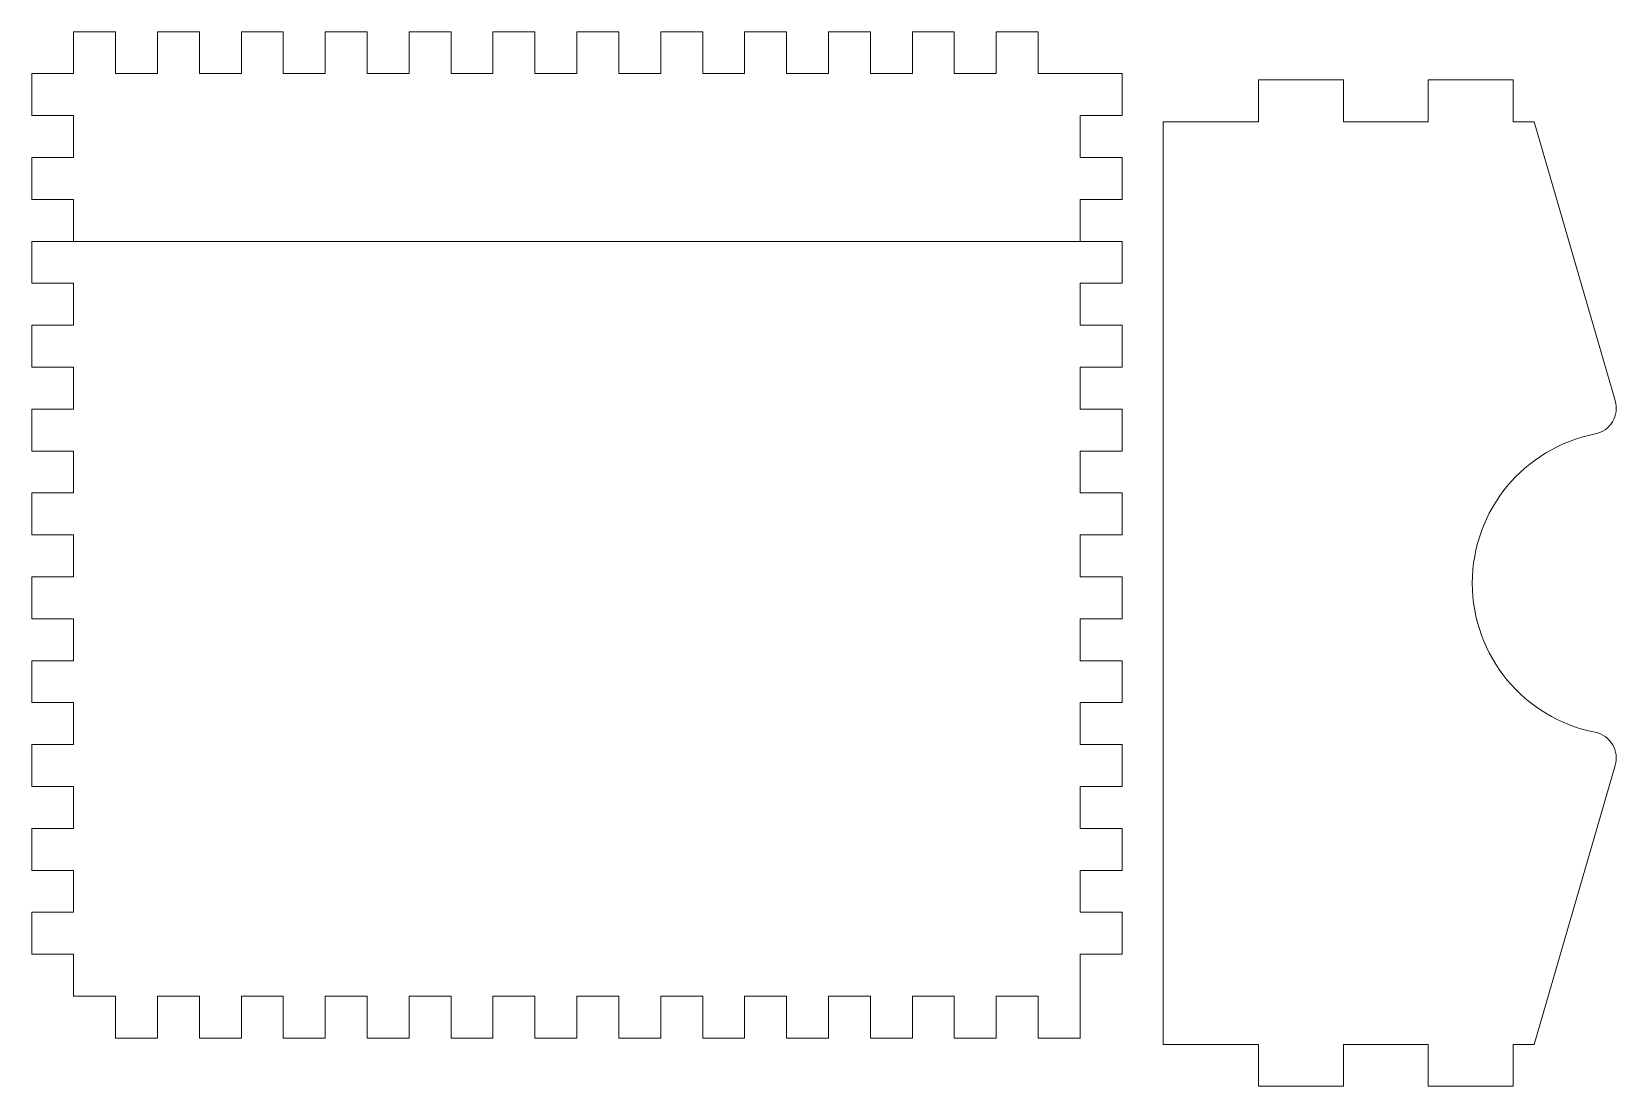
# Model space of a CAD drawing. Header units: millimetres. Extents: x -249 to 242, y -172 to 147.
# Drawn here: x 61.2 to 212.5, y 44.3 to 144.9 of the extents above; entities that cross this region are included whole.
import ezdxf

# ---------------------------------------------------------------- set-up
doc = ezdxf.new("R2010")
doc.units = ezdxf.units.MM
doc.header["$MEASUREMENT"] = 0
doc.layers.add('Layer 1', color=7, linetype='Continuous')

msp = doc.modelspace()

# ---------------------------------------------------------------- linework, layer by layer
at = {"layer": 'Layer 1', "color": 250, "lineweight": 20}
for points, knots in [([(73.248, 144.9354), (73.248, 144.9354), (77.248, 144.9354), (77.248, 144.9354), (77.248, 144.9354), (77.248, 144.9354), (77.248, 140.9354), (77.248, 140.9354), (77.248, 140.9354), (77.248, 140.9354), (81.248, 140.9354), (81.248, 140.9354), (81.248, 140.9354), (81.248, 140.9354), (81.248, 144.9354), (81.248, 144.9354), (81.248, 144.9354), (81.248, 144.9354), (85.248, 144.9354), (85.248, 144.9354), (85.248, 144.9354), (85.248, 144.9354), (85.248, 140.9354), (85.248, 140.9354), (85.248, 140.9354), (85.248, 140.9354), (89.248, 140.9354), (89.248, 140.9354), (89.248, 140.9354), (89.248, 140.9354), (89.248, 144.9354), (89.248, 144.9354), (89.248, 144.9354), (89.248, 144.9354), (93.248, 144.9354), (93.248, 144.9354), (93.248, 144.9354), (93.248, 144.9354), (93.248, 140.9354), (93.248, 140.9354), (93.248, 140.9354), (93.248, 140.9354), (97.248, 140.9354), (97.248, 140.9354), (97.248, 140.9354), (97.248, 140.9354), (97.248, 144.9354), (97.248, 144.9354), (97.248, 144.9354), (97.248, 144.9354), (101.248, 144.9354), (101.248, 144.9354), (101.248, 144.9354), (101.248, 144.9354), (101.248, 140.9354), (101.248, 140.9354), (101.248, 140.9354), (101.248, 140.9354), (105.248, 140.9354), (105.248, 140.9354), (105.248, 140.9354), (105.248, 140.9354), (105.248, 144.9354), (105.248, 144.9354), (105.248, 144.9354), (105.248, 144.9354), (109.248, 144.9354), (109.248, 144.9354), (109.248, 144.9354), (109.248, 144.9354), (109.248, 140.9354), (109.248, 140.9354), (109.248, 140.9354), (109.248, 140.9354), (113.248, 140.9354), (113.248, 140.9354), (113.248, 140.9354), (113.248, 140.9354), (113.248, 144.9354), (113.248, 144.9354), (113.248, 144.9354), (113.248, 144.9354), (117.248, 144.9354), (117.248, 144.9354), (117.248, 144.9354), (117.248, 144.9354), (117.248, 140.9354), (117.248, 140.9354), (117.248, 140.9354), (117.248, 140.9354), (121.248, 140.9354), (121.248, 140.9354), (121.248, 140.9354), (121.248, 140.9354), (121.248, 144.9354), (121.248, 144.9354), (121.248, 144.9354), (121.248, 144.9354), (125.248, 144.9354), (125.248, 144.9354), (125.248, 144.9354), (125.248, 144.9354), (125.248, 140.9354), (125.248, 140.9354), (125.248, 140.9354), (125.248, 140.9354), (129.248, 140.9354), (129.248, 140.9354), (129.248, 140.9354), (129.248, 140.9354), (129.248, 144.9354), (129.248, 144.9354), (129.248, 144.9354), (129.248, 144.9354), (133.248, 144.9354), (133.248, 144.9354), (133.248, 144.9354), (133.248, 144.9354), (133.248, 140.9354), (133.248, 140.9354), (133.248, 140.9354), (133.248, 140.9354), (137.248, 140.9354), (137.248, 140.9354), (137.248, 140.9354), (137.248, 140.9354), (137.248, 144.9354), (137.248, 144.9354), (137.248, 144.9354), (137.248, 144.9354), (141.248, 144.9354), (141.248, 144.9354), (141.248, 144.9354), (141.248, 144.9354), (141.248, 140.9354), (141.248, 140.9354), (141.248, 140.9354), (141.248, 140.9354), (145.248, 140.9354), (145.248, 140.9354), (145.248, 140.9354), (145.248, 140.9354), (145.248, 144.9354), (145.248, 144.9354), (145.248, 144.9354), (145.248, 144.9354), (149.248, 144.9354), (149.248, 144.9354), (149.248, 144.9354), (149.248, 144.9354), (149.248, 140.9354), (149.248, 140.9354), (149.248, 140.9354), (149.248, 140.9354), (153.248, 140.9354), (153.248, 140.9354), (153.248, 140.9354), (153.248, 140.9354), (153.248, 144.9354), (153.248, 144.9354), (153.248, 144.9354), (153.248, 144.9354), (157.248, 144.9354), (157.248, 144.9354), (157.248, 144.9354), (157.248, 144.9354), (157.248, 140.9354), (157.248, 140.9354), (157.248, 140.9354), (157.248, 140.9354), (161.248, 140.9354), (161.248, 140.9354), (161.248, 140.9354), (161.248, 140.9354), (165.248, 140.9354), (165.248, 140.9354), (165.248, 140.9354), (165.248, 140.9354), (165.248, 136.9354), (165.248, 136.9354), (165.248, 136.9354), (165.248, 136.9354), (161.248, 136.9354), (161.248, 136.9354), (161.248, 136.9354), (161.248, 136.9354), (161.248, 132.9354), (161.248, 132.9354), (161.248, 132.9354), (161.248, 132.9354), (165.248, 132.9354), (165.248, 132.9354), (165.248, 132.9354), (165.248, 132.9354), (165.248, 128.9354), (165.248, 128.9354), (165.248, 128.9354), (165.248, 128.9354), (161.248, 128.9354), (161.248, 128.9354), (161.248, 128.9354), (161.248, 128.9354), (161.248, 124.9354), (161.248, 124.9354), (161.248, 124.9354), (161.248, 124.9354), (165.248, 124.9354), (165.248, 124.9354), (165.248, 124.9354), (165.248, 124.9354), (165.248, 120.9354), (165.248, 120.9354), (165.248, 120.9354), (165.248, 120.9354), (161.248, 120.9354), (161.248, 120.9354), (161.248, 120.9354), (161.248, 120.9354), (161.248, 116.9354), (161.248, 116.9354), (161.248, 116.9354), (161.248, 116.9354), (165.248, 116.9354), (165.248, 116.9354), (165.248, 116.9354), (165.248, 116.9354), (165.248, 112.9354), (165.248, 112.9354), (165.248, 112.9354), (165.248, 112.9354), (161.248, 112.9354), (161.248, 112.9354), (161.248, 112.9354), (161.248, 112.9354), (161.248, 108.9354), (161.248, 108.9354), (161.248, 108.9354), (161.248, 108.9354), (165.248, 108.9354), (165.248, 108.9354), (165.248, 108.9354), (165.248, 108.9354), (165.248, 104.9354), (165.248, 104.9354), (165.248, 104.9354), (165.248, 104.9354), (161.248, 104.9354), (161.248, 104.9354), (161.248, 104.9354), (161.248, 104.9354), (161.248, 100.9354), (161.248, 100.9354), (161.248, 100.9354), (161.248, 100.9354), (165.248, 100.9354), (165.248, 100.9354), (165.248, 100.9354), (165.248, 100.9354), (165.248, 96.9354), (165.248, 96.9354), (165.248, 96.9354), (165.248, 96.9354), (161.248, 96.9354), (161.248, 96.9354), (161.248, 96.9354), (161.248, 96.9354), (161.248, 92.9354), (161.248, 92.9354), (161.248, 92.9354), (161.248, 92.9354), (165.248, 92.9354), (165.248, 92.9354), (165.248, 92.9354), (165.248, 92.9354), (165.248, 88.9354), (165.248, 88.9354), (165.248, 88.9354), (165.248, 88.9354), (161.248, 88.9354), (161.248, 88.9354), (161.248, 88.9354), (161.248, 88.9354), (161.248, 84.9354), (161.248, 84.9354), (161.248, 84.9354), (161.248, 84.9354), (165.248, 84.9354), (165.248, 84.9354), (165.248, 84.9354), (165.248, 84.9354), (165.248, 80.9354), (165.248, 80.9354), (165.248, 80.9354), (165.248, 80.9354), (161.248, 80.9354), (161.248, 80.9354), (161.248, 80.9354), (161.248, 80.9354), (161.248, 76.9354), (161.248, 76.9354), (161.248, 76.9354), (161.248, 76.9354), (165.248, 76.9354), (165.248, 76.9354), (165.248, 76.9354), (165.248, 76.9354), (165.248, 72.9354), (165.248, 72.9354), (165.248, 72.9354), (165.248, 72.9354), (161.248, 72.9354), (161.248, 72.9354), (161.248, 72.9354), (161.248, 72.9354), (161.248, 68.9354), (161.248, 68.9354), (161.248, 68.9354), (161.248, 68.9354), (165.248, 68.9354), (165.248, 68.9354), (165.248, 68.9354), (165.248, 68.9354), (165.248, 64.9354), (165.248, 64.9354), (165.248, 64.9354), (165.248, 64.9354), (161.248, 64.9354), (161.248, 64.9354), (161.248, 64.9354), (161.248, 64.9354), (161.248, 60.9354), (161.248, 60.9354), (161.248, 60.9354), (161.248, 60.9354), (165.248, 60.9354), (165.248, 60.9354), (165.248, 60.9354), (165.248, 60.9354), (165.248, 56.9354), (165.248, 56.9354), (165.248, 56.9354), (165.248, 56.9354), (161.248, 56.9354), (161.248, 56.9354), (161.248, 56.9354), (161.248, 56.9354), (161.248, 52.9354), (161.248, 52.9354), (161.248, 52.9354), (161.248, 52.9354), (161.248, 48.9354), (161.248, 48.9354), (161.248, 48.9354), (161.248, 48.9354), (157.248, 48.9354), (157.248, 48.9354), (157.248, 48.9354), (157.248, 48.9354), (157.248, 52.9354), (157.248, 52.9354), (157.248, 52.9354), (157.248, 52.9354), (153.248, 52.9354), (153.248, 52.9354), (153.248, 52.9354), (153.248, 52.9354), (153.248, 48.9354), (153.248, 48.9354), (153.248, 48.9354), (153.248, 48.9354), (149.248, 48.9354), (149.248, 48.9354), (149.248, 48.9354), (149.248, 48.9354), (149.248, 52.9354), (149.248, 52.9354), (149.248, 52.9354), (149.248, 52.9354), (145.248, 52.9354), (145.248, 52.9354), (145.248, 52.9354), (145.248, 52.9354), (145.248, 48.9354), (145.248, 48.9354), (145.248, 48.9354), (145.248, 48.9354), (141.248, 48.9354), (141.248, 48.9354), (141.248, 48.9354), (141.248, 48.9354), (141.248, 52.9354), (141.248, 52.9354), (141.248, 52.9354), (141.248, 52.9354), (137.248, 52.9354), (137.248, 52.9354), (137.248, 52.9354), (137.248, 52.9354), (137.248, 48.9354), (137.248, 48.9354), (137.248, 48.9354), (137.248, 48.9354), (133.248, 48.9354), (133.248, 48.9354), (133.248, 48.9354), (133.248, 48.9354), (133.248, 52.9354), (133.248, 52.9354), (133.248, 52.9354), (133.248, 52.9354), (129.248, 52.9354), (129.248, 52.9354), (129.248, 52.9354), (129.248, 52.9354), (129.248, 48.9354), (129.248, 48.9354), (129.248, 48.9354), (129.248, 48.9354), (125.248, 48.9354), (125.248, 48.9354), (125.248, 48.9354), (125.248, 48.9354), (125.248, 52.9354), (125.248, 52.9354), (125.248, 52.9354), (125.248, 52.9354), (121.248, 52.9354), (121.248, 52.9354), (121.248, 52.9354), (121.248, 52.9354), (121.248, 48.9354), (121.248, 48.9354), (121.248, 48.9354), (121.248, 48.9354), (117.248, 48.9354), (117.248, 48.9354), (117.248, 48.9354), (117.248, 48.9354), (117.248, 52.9354), (117.248, 52.9354), (117.248, 52.9354), (117.248, 52.9354), (113.248, 52.9354), (113.248, 52.9354), (113.248, 52.9354), (113.248, 52.9354), (113.248, 48.9354), (113.248, 48.9354), (113.248, 48.9354), (113.248, 48.9354), (109.248, 48.9354), (109.248, 48.9354), (109.248, 48.9354), (109.248, 48.9354), (109.248, 52.9354), (109.248, 52.9354), (109.248, 52.9354), (109.248, 52.9354), (105.248, 52.9354), (105.248, 52.9354), (105.248, 52.9354), (105.248, 52.9354), (105.248, 48.9354), (105.248, 48.9354), (105.248, 48.9354), (105.248, 48.9354), (101.248, 48.9354), (101.248, 48.9354), (101.248, 48.9354), (101.248, 48.9354), (101.248, 52.9354), (101.248, 52.9354), (101.248, 52.9354), (101.248, 52.9354), (97.248, 52.9354), (97.248, 52.9354), (97.248, 52.9354), (97.248, 52.9354), (97.248, 48.9354), (97.248, 48.9354), (97.248, 48.9354), (97.248, 48.9354), (93.248, 48.9354), (93.248, 48.9354), (93.248, 48.9354), (93.248, 48.9354), (93.248, 52.9354), (93.248, 52.9354), (93.248, 52.9354), (93.248, 52.9354), (89.248, 52.9354), (89.248, 52.9354), (89.248, 52.9354), (89.248, 52.9354), (89.248, 48.9354), (89.248, 48.9354), (89.248, 48.9354), (89.248, 48.9354), (85.248, 48.9354), (85.248, 48.9354), (85.248, 48.9354), (85.248, 48.9354), (85.248, 52.9354), (85.248, 52.9354), (85.248, 52.9354), (85.248, 52.9354), (81.248, 52.9354), (81.248, 52.9354), (81.248, 52.9354), (81.248, 52.9354), (81.248, 48.9354), (81.248, 48.9354), (81.248, 48.9354), (81.248, 48.9354), (77.248, 48.9354), (77.248, 48.9354), (77.248, 48.9354), (77.248, 48.9354), (77.248, 52.9354), (77.248, 52.9354), (77.248, 52.9354), (77.248, 52.9354), (73.248, 52.9354), (73.248, 52.9354), (73.248, 52.9354), (73.248, 52.9354), (73.248, 48.9354), (73.248, 48.9354), (73.248, 48.9354), (73.248, 48.9354), (69.248, 48.9354), (69.248, 48.9354), (69.248, 48.9354), (69.248, 48.9354), (69.248, 52.9354), (69.248, 52.9354), (69.248, 52.9354), (69.248, 52.9354), (65.248, 52.9354), (65.248, 52.9354), (65.248, 52.9354), (65.248, 52.9354), (65.248, 56.9354), (65.248, 56.9354), (65.248, 56.9354), (65.248, 56.9354), (61.2481, 56.9354), (61.2481, 56.9354), (61.2481, 56.9354), (61.2481, 56.9354), (61.2481, 60.9354), (61.2481, 60.9354), (61.2481, 60.9354), (61.2481, 60.9354), (65.248, 60.9354), (65.248, 60.9354), (65.248, 60.9354), (65.248, 60.9354), (65.248, 64.9354), (65.248, 64.9354), (65.248, 64.9354), (65.248, 64.9354), (61.2481, 64.9354), (61.2481, 64.9354), (61.2481, 64.9354), (61.2481, 64.9354), (61.2481, 68.9354), (61.2481, 68.9354), (61.2481, 68.9354), (61.2481, 68.9354), (65.248, 68.9354), (65.248, 68.9354), (65.248, 68.9354), (65.248, 68.9354), (65.248, 72.9354), (65.248, 72.9354), (65.248, 72.9354), (65.248, 72.9354), (61.2481, 72.9354), (61.2481, 72.9354), (61.2481, 72.9354), (61.2481, 72.9354), (61.2481, 76.9354), (61.2481, 76.9354), (61.2481, 76.9354), (61.2481, 76.9354), (65.248, 76.9354), (65.248, 76.9354), (65.248, 76.9354), (65.248, 76.9354), (65.248, 80.9354), (65.248, 80.9354), (65.248, 80.9354), (65.248, 80.9354), (61.2481, 80.9354), (61.2481, 80.9354), (61.2481, 80.9354), (61.2481, 80.9354), (61.2481, 84.9354), (61.2481, 84.9354), (61.2481, 84.9354), (61.2481, 84.9354), (65.248, 84.9354), (65.248, 84.9354), (65.248, 84.9354), (65.248, 84.9354), (65.248, 88.9354), (65.248, 88.9354), (65.248, 88.9354), (65.248, 88.9354), (61.2481, 88.9354), (61.2481, 88.9354), (61.2481, 88.9354), (61.2481, 88.9354), (61.2481, 92.9354), (61.2481, 92.9354), (61.2481, 92.9354), (61.2481, 92.9354), (65.248, 92.9354), (65.248, 92.9354), (65.248, 92.9354), (65.248, 92.9354), (65.248, 96.9354), (65.248, 96.9354), (65.248, 96.9354), (65.248, 96.9354), (61.2481, 96.9354), (61.2481, 96.9354), (61.2481, 96.9354), (61.2481, 96.9354), (61.2481, 100.9354), (61.2481, 100.9354), (61.2481, 100.9354), (61.2481, 100.9354), (65.248, 100.9354), (65.248, 100.9354), (65.248, 100.9354), (65.248, 100.9354), (65.248, 104.9354), (65.248, 104.9354), (65.248, 104.9354), (65.248, 104.9354), (61.2481, 104.9354), (61.2481, 104.9354), (61.2481, 104.9354), (61.2481, 104.9354), (61.2481, 108.9354), (61.2481, 108.9354), (61.2481, 108.9354), (61.2481, 108.9354), (65.248, 108.9354), (65.248, 108.9354), (65.248, 108.9354), (65.248, 108.9354), (65.248, 112.9354), (65.248, 112.9354), (65.248, 112.9354), (65.248, 112.9354), (61.2481, 112.9354), (61.2481, 112.9354), (61.2481, 112.9354), (61.2481, 112.9354), (61.2481, 116.9354), (61.2481, 116.9354), (61.2481, 116.9354), (61.2481, 116.9354), (65.248, 116.9354), (65.248, 116.9354), (65.248, 116.9354), (65.248, 116.9354), (65.248, 120.9354), (65.248, 120.9354), (65.248, 120.9354), (65.248, 120.9354), (61.2481, 120.9354), (61.2481, 120.9354), (61.2481, 120.9354), (61.2481, 120.9354), (61.2481, 124.9354), (61.2481, 124.9354), (61.2481, 124.9354), (61.2481, 124.9354), (65.248, 124.9354), (65.248, 124.9354), (65.248, 124.9354), (65.248, 124.9354), (65.248, 128.9354), (65.248, 128.9354), (65.248, 128.9354), (65.248, 128.9354), (61.2481, 128.9354), (61.2481, 128.9354), (61.2481, 128.9354), (61.2481, 128.9354), (61.2481, 132.9354), (61.2481, 132.9354), (61.2481, 132.9354), (61.2481, 132.9354), (65.248, 132.9354), (65.248, 132.9354), (65.248, 132.9354), (65.248, 132.9354), (65.248, 136.9354), (65.248, 136.9354), (65.248, 136.9354), (65.248, 136.9354), (61.2481, 136.9354), (61.2481, 136.9354), (61.2481, 136.9354), (61.2481, 136.9354), (61.2481, 140.9354), (61.2481, 140.9354), (61.2481, 140.9354), (61.2481, 140.9354), (65.248, 140.9354), (65.248, 140.9354), (65.248, 140.9354), (65.248, 140.9354), (65.248, 144.9354), (65.248, 144.9354), (65.248, 144.9354), (65.248, 144.9354), (69.248, 144.9354), (69.248, 144.9354), (69.248, 144.9354), (69.248, 144.9354), (69.248, 140.9354), (69.248, 140.9354), (69.248, 140.9354), (69.248, 140.9354), (73.248, 140.9354), (73.248, 140.9354), (73.248, 140.9354), (73.248, 140.9354), (73.248, 144.9354), (73.248, 144.9354)], [0, 0, 0, 0, 0.00540541, 0.00540541, 0.00540541, 0.00540541, 0.01081081, 0.01081081, 0.01081081, 0.01081081, 0.01621622, 0.01621622, 0.01621622, 0.01621622, 0.02162162, 0.02162162, 0.02162162, 0.02162162, 0.02702703, 0.02702703, 0.02702703, 0.02702703, 0.03243243, 0.03243243, 0.03243243, 0.03243243, 0.03783784, 0.03783784, 0.03783784, 0.03783784, 0.04324324, 0.04324324, 0.04324324, 0.04324324, 0.04864865, 0.04864865, 0.04864865, 0.04864865, 0.05405405, 0.05405405, 0.05405405, 0.05405405, 0.05945946, 0.05945946, 0.05945946, 0.05945946, 0.06486486, 0.06486486, 0.06486486, 0.06486486, 0.07027027, 0.07027027, 0.07027027, 0.07027027, 0.07567568, 0.07567568, 0.07567568, 0.07567568, 0.08108108, 0.08108108, 0.08108108, 0.08108108, 0.08648649, 0.08648649, 0.08648649, 0.08648649, 0.09189189, 0.09189189, 0.09189189, 0.09189189, 0.0972973, 0.0972973, 0.0972973, 0.0972973, 0.1027027, 0.1027027, 0.1027027, 0.1027027, 0.10810811, 0.10810811, 0.10810811, 0.10810811, 0.11351351, 0.11351351, 0.11351351, 0.11351351, 0.11891892, 0.11891892, 0.11891892, 0.11891892, 0.12432432, 0.12432432, 0.12432432, 0.12432432, 0.12972973, 0.12972973, 0.12972973, 0.12972973, 0.13513514, 0.13513514, 0.13513514, 0.13513514, 0.14054054, 0.14054054, 0.14054054, 0.14054054, 0.14594595, 0.14594595, 0.14594595, 0.14594595, 0.15135135, 0.15135135, 0.15135135, 0.15135135, 0.15675676, 0.15675676, 0.15675676, 0.15675676, 0.16216216, 0.16216216, 0.16216216, 0.16216216, 0.16756757, 0.16756757, 0.16756757, 0.16756757, 0.17297297, 0.17297297, 0.17297297, 0.17297297, 0.17837838, 0.17837838, 0.17837838, 0.17837838, 0.18378378, 0.18378378, 0.18378378, 0.18378378, 0.18918919, 0.18918919, 0.18918919, 0.18918919, 0.19459459, 0.19459459, 0.19459459, 0.19459459, 0.2, 0.2, 0.2, 0.2, 0.20540541, 0.20540541, 0.20540541, 0.20540541, 0.21081081, 0.21081081, 0.21081081, 0.21081081, 0.21621622, 0.21621622, 0.21621622, 0.21621622, 0.22162162, 0.22162162, 0.22162162, 0.22162162, 0.22702703, 0.22702703, 0.22702703, 0.22702703, 0.23243243, 0.23243243, 0.23243243, 0.23243243, 0.23783784, 0.23783784, 0.23783784, 0.23783784, 0.24324324, 0.24324324, 0.24324324, 0.24324324, 0.24864865, 0.24864865, 0.24864865, 0.24864865, 0.25405405, 0.25405405, 0.25405405, 0.25405405, 0.25945946, 0.25945946, 0.25945946, 0.25945946, 0.26486486, 0.26486486, 0.26486486, 0.26486486, 0.27027027, 0.27027027, 0.27027027, 0.27027027, 0.27567568, 0.27567568, 0.27567568, 0.27567568, 0.28108108, 0.28108108, 0.28108108, 0.28108108, 0.28648649, 0.28648649, 0.28648649, 0.28648649, 0.29189189, 0.29189189, 0.29189189, 0.29189189, 0.2972973, 0.2972973, 0.2972973, 0.2972973, 0.3027027, 0.3027027, 0.3027027, 0.3027027, 0.30810811, 0.30810811, 0.30810811, 0.30810811, 0.31351351, 0.31351351, 0.31351351, 0.31351351, 0.31891892, 0.31891892, 0.31891892, 0.31891892, 0.32432432, 0.32432432, 0.32432432, 0.32432432, 0.32972973, 0.32972973, 0.32972973, 0.32972973, 0.33513514, 0.33513514, 0.33513514, 0.33513514, 0.34054054, 0.34054054, 0.34054054, 0.34054054, 0.34594595, 0.34594595, 0.34594595, 0.34594595, 0.35135135, 0.35135135, 0.35135135, 0.35135135, 0.35675676, 0.35675676, 0.35675676, 0.35675676, 0.36216216, 0.36216216, 0.36216216, 0.36216216, 0.36756757, 0.36756757, 0.36756757, 0.36756757, 0.37297297, 0.37297297, 0.37297297, 0.37297297, 0.37837838, 0.37837838, 0.37837838, 0.37837838, 0.38378378, 0.38378378, 0.38378378, 0.38378378, 0.38918919, 0.38918919, 0.38918919, 0.38918919, 0.39459459, 0.39459459, 0.39459459, 0.39459459, 0.4, 0.4, 0.4, 0.4, 0.40540541, 0.40540541, 0.40540541, 0.40540541, 0.41081081, 0.41081081, 0.41081081, 0.41081081, 0.41621622, 0.41621622, 0.41621622, 0.41621622, 0.42162162, 0.42162162, 0.42162162, 0.42162162, 0.42702703, 0.42702703, 0.42702703, 0.42702703, 0.43243243, 0.43243243, 0.43243243, 0.43243243, 0.43783784, 0.43783784, 0.43783784, 0.43783784, 0.44324324, 0.44324324, 0.44324324, 0.44324324, 0.44864865, 0.44864865, 0.44864865, 0.44864865, 0.45405405, 0.45405405, 0.45405405, 0.45405405, 0.45945946, 0.45945946, 0.45945946, 0.45945946, 0.46486486, 0.46486486, 0.46486486, 0.46486486, 0.47027027, 0.47027027, 0.47027027, 0.47027027, 0.47567568, 0.47567568, 0.47567568, 0.47567568, 0.48108108, 0.48108108, 0.48108108, 0.48108108, 0.48648649, 0.48648649, 0.48648649, 0.48648649, 0.49189189, 0.49189189, 0.49189189, 0.49189189, 0.4972973, 0.4972973, 0.4972973, 0.4972973, 0.5027027, 0.5027027, 0.5027027, 0.5027027, 0.50810811, 0.50810811, 0.50810811, 0.50810811, 0.51351351, 0.51351351, 0.51351351, 0.51351351, 0.51891892, 0.51891892, 0.51891892, 0.51891892, 0.52432432, 0.52432432, 0.52432432, 0.52432432, 0.52972973, 0.52972973, 0.52972973, 0.52972973, 0.53513514, 0.53513514, 0.53513514, 0.53513514, 0.54054054, 0.54054054, 0.54054054, 0.54054054, 0.54594595, 0.54594595, 0.54594595, 0.54594595, 0.55135135, 0.55135135, 0.55135135, 0.55135135, 0.55675676, 0.55675676, 0.55675676, 0.55675676, 0.56216216, 0.56216216, 0.56216216, 0.56216216, 0.56756757, 0.56756757, 0.56756757, 0.56756757, 0.57297297, 0.57297297, 0.57297297, 0.57297297, 0.57837838, 0.57837838, 0.57837838, 0.57837838, 0.58378378, 0.58378378, 0.58378378, 0.58378378, 0.58918919, 0.58918919, 0.58918919, 0.58918919, 0.59459459, 0.59459459, 0.59459459, 0.59459459, 0.6, 0.6, 0.6, 0.6, 0.60540541, 0.60540541, 0.60540541, 0.60540541, 0.61081081, 0.61081081, 0.61081081, 0.61081081, 0.61621622, 0.61621622, 0.61621622, 0.61621622, 0.62162162, 0.62162162, 0.62162162, 0.62162162, 0.62702703, 0.62702703, 0.62702703, 0.62702703, 0.63243243, 0.63243243, 0.63243243, 0.63243243, 0.63783784, 0.63783784, 0.63783784, 0.63783784, 0.64324324, 0.64324324, 0.64324324, 0.64324324, 0.64864865, 0.64864865, 0.64864865, 0.64864865, 0.65405405, 0.65405405, 0.65405405, 0.65405405, 0.65945946, 0.65945946, 0.65945946, 0.65945946, 0.66486486, 0.66486486, 0.66486486, 0.66486486, 0.67027027, 0.67027027, 0.67027027, 0.67027027, 0.67567568, 0.67567568, 0.67567568, 0.67567568, 0.68108108, 0.68108108, 0.68108108, 0.68108108, 0.68648649, 0.68648649, 0.68648649, 0.68648649, 0.69189189, 0.69189189, 0.69189189, 0.69189189, 0.6972973, 0.6972973, 0.6972973, 0.6972973, 0.7027027, 0.7027027, 0.7027027, 0.7027027, 0.70810811, 0.70810811, 0.70810811, 0.70810811, 0.71351351, 0.71351351, 0.71351351, 0.71351351, 0.71891892, 0.71891892, 0.71891892, 0.71891892, 0.72432432, 0.72432432, 0.72432432, 0.72432432, 0.72972973, 0.72972973, 0.72972973, 0.72972973, 0.73513514, 0.73513514, 0.73513514, 0.73513514, 0.74054054, 0.74054054, 0.74054054, 0.74054054, 0.74594595, 0.74594595, 0.74594595, 0.74594595, 0.75135135, 0.75135135, 0.75135135, 0.75135135, 0.75675676, 0.75675676, 0.75675676, 0.75675676, 0.76216216, 0.76216216, 0.76216216, 0.76216216, 0.76756757, 0.76756757, 0.76756757, 0.76756757, 0.77297297, 0.77297297, 0.77297297, 0.77297297, 0.77837838, 0.77837838, 0.77837838, 0.77837838, 0.78378378, 0.78378378, 0.78378378, 0.78378378, 0.78918919, 0.78918919, 0.78918919, 0.78918919, 0.79459459, 0.79459459, 0.79459459, 0.79459459, 0.8, 0.8, 0.8, 0.8, 0.80540541, 0.80540541, 0.80540541, 0.80540541, 0.81081081, 0.81081081, 0.81081081, 0.81081081, 0.81621622, 0.81621622, 0.81621622, 0.81621622, 0.82162162, 0.82162162, 0.82162162, 0.82162162, 0.82702703, 0.82702703, 0.82702703, 0.82702703, 0.83243243, 0.83243243, 0.83243243, 0.83243243, 0.83783784, 0.83783784, 0.83783784, 0.83783784, 0.84324324, 0.84324324, 0.84324324, 0.84324324, 0.84864865, 0.84864865, 0.84864865, 0.84864865, 0.85405405, 0.85405405, 0.85405405, 0.85405405, 0.85945946, 0.85945946, 0.85945946, 0.85945946, 0.86486486, 0.86486486, 0.86486486, 0.86486486, 0.87027027, 0.87027027, 0.87027027, 0.87027027, 0.87567568, 0.87567568, 0.87567568, 0.87567568, 0.88108108, 0.88108108, 0.88108108, 0.88108108, 0.88648649, 0.88648649, 0.88648649, 0.88648649, 0.89189189, 0.89189189, 0.89189189, 0.89189189, 0.8972973, 0.8972973, 0.8972973, 0.8972973, 0.9027027, 0.9027027, 0.9027027, 0.9027027, 0.90810811, 0.90810811, 0.90810811, 0.90810811, 0.91351351, 0.91351351, 0.91351351, 0.91351351, 0.91891892, 0.91891892, 0.91891892, 0.91891892, 0.92432432, 0.92432432, 0.92432432, 0.92432432, 0.92972973, 0.92972973, 0.92972973, 0.92972973, 0.93513514, 0.93513514, 0.93513514, 0.93513514, 0.94054054, 0.94054054, 0.94054054, 0.94054054, 0.94594595, 0.94594595, 0.94594595, 0.94594595, 0.95135135, 0.95135135, 0.95135135, 0.95135135, 0.95675676, 0.95675676, 0.95675676, 0.95675676, 0.96216216, 0.96216216, 0.96216216, 0.96216216, 0.96756757, 0.96756757, 0.96756757, 0.96756757, 0.97297297, 0.97297297, 0.97297297, 0.97297297, 0.97837838, 0.97837838, 0.97837838, 0.97837838, 0.98378378, 0.98378378, 0.98378378, 0.98378378, 0.98918919, 0.98918919, 0.98918919, 0.98918919, 1, 1, 1, 1]), ([(169.1607, 48.3354), (169.1607, 48.3354), (169.1607, 136.3354), (169.1607, 136.3354), (169.1607, 136.3354), (169.1607, 136.3354), (178.2607, 136.3354), (178.2607, 136.3354), (178.2607, 136.3354), (178.2607, 136.3354), (178.2607, 140.3354), (178.2607, 140.3354), (178.2607, 140.3354), (178.2607, 140.3354), (186.3607, 140.3354), (186.3607, 140.3354), (186.3607, 140.3354), (186.3607, 140.3354), (186.3607, 136.3354), (186.3607, 136.3354), (186.3607, 136.3354), (186.3607, 136.3354), (194.4607, 136.3354), (194.4607, 136.3354), (194.4607, 136.3354), (194.4607, 136.3354), (194.4607, 140.3354), (194.4607, 140.3354), (194.4607, 140.3354), (194.4607, 140.3354), (202.5607, 140.3354), (202.5607, 140.3354), (202.5607, 140.3354), (202.5607, 140.3354), (202.5607, 136.3354), (202.5607, 136.3354), (202.5607, 136.3354), (202.5607, 136.3354), (204.5607, 136.3354), (204.5607, 136.3354), (204.5607, 136.3354), (204.5607, 136.3354), (212.2842, 109.7402), (212.2842, 109.7402), (212.2842, 109.7402), (212.4882, 109.0641), (212.3967, 108.3332), (212.0324, 107.7282), (212.0324, 107.7282), (211.668, 107.1232), (211.0647, 106.7005), (210.3717, 106.5647), (210.3717, 106.5647), (203.5683, 105.2311), (198.6607, 99.2682), (198.6607, 92.3354), (198.6607, 92.3354), (198.6607, 85.4026), (203.5683, 79.4397), (210.3717, 78.1062), (210.3717, 78.1062), (211.0647, 77.9703), (211.668, 77.5477), (212.0324, 76.9427), (212.0324, 76.9427), (212.3967, 76.3377), (212.4882, 75.6068), (212.2842, 74.9307), (212.2842, 74.9307), (212.2842, 74.9307), (204.5607, 48.3354), (204.5607, 48.3354), (204.5607, 48.3354), (204.5607, 48.3354), (202.5607, 48.3354), (202.5607, 48.3354), (202.5607, 48.3354), (202.5607, 48.3354), (202.5607, 44.3354), (202.5607, 44.3354), (202.5607, 44.3354), (202.5607, 44.3354), (194.4607, 44.3354), (194.4607, 44.3354), (194.4607, 44.3354), (194.4607, 44.3354), (194.4607, 48.3354), (194.4607, 48.3354), (194.4607, 48.3354), (194.4607, 48.3354), (186.3607, 48.3354), (186.3607, 48.3354), (186.3607, 48.3354), (186.3607, 48.3354), (186.3607, 44.3354), (186.3607, 44.3354), (186.3607, 44.3354), (186.3607, 44.3354), (178.2607, 44.3354), (178.2607, 44.3354), (178.2607, 44.3354), (178.2607, 44.3354), (178.2607, 48.3354), (178.2607, 48.3354), (178.2607, 48.3354), (178.2607, 48.3354), (169.1607, 48.3354), (169.1607, 48.3354)], [0, 0, 0, 0, 0.03571429, 0.03571429, 0.03571429, 0.03571429, 0.07142857, 0.07142857, 0.07142857, 0.07142857, 0.10714286, 0.10714286, 0.10714286, 0.10714286, 0.14285714, 0.14285714, 0.14285714, 0.14285714, 0.17857143, 0.17857143, 0.17857143, 0.17857143, 0.21428571, 0.21428571, 0.21428571, 0.21428571, 0.25, 0.25, 0.25, 0.25, 0.28571429, 0.28571429, 0.28571429, 0.28571429, 0.32142857, 0.32142857, 0.32142857, 0.32142857, 0.35714286, 0.35714286, 0.35714286, 0.35714286, 0.39285714, 0.39285714, 0.39285714, 0.39285714, 0.42857143, 0.42857143, 0.42857143, 0.42857143, 0.46428571, 0.46428571, 0.46428571, 0.46428571, 0.5, 0.5, 0.5, 0.5, 0.53571429, 0.53571429, 0.53571429, 0.53571429, 0.57142857, 0.57142857, 0.57142857, 0.57142857, 0.60714286, 0.60714286, 0.60714286, 0.60714286, 0.64285714, 0.64285714, 0.64285714, 0.64285714, 0.67857143, 0.67857143, 0.67857143, 0.67857143, 0.71428571, 0.71428571, 0.71428571, 0.71428571, 0.75, 0.75, 0.75, 0.75, 0.78571429, 0.78571429, 0.78571429, 0.78571429, 0.82142857, 0.82142857, 0.82142857, 0.82142857, 0.85714286, 0.85714286, 0.85714286, 0.85714286, 0.89285714, 0.89285714, 0.89285714, 0.89285714, 0.92857143, 0.92857143, 0.92857143, 0.92857143, 1, 1, 1, 1])]:
    msp.add_open_spline(points, degree=3, knots=knots, dxfattribs=at)
at = {"layer": 'Layer 1', "color": 250, "lineweight": 9}
for points in [[(65.248, 124.9354), (65.248, 124.9354), (161.248, 124.9354), (161.248, 124.9354)], [(161.248, 124.9354), (161.248, 124.9354), (161.248, 124.9354), (161.248, 124.9354)]]:
    msp.add_open_spline(points, degree=3, dxfattribs=at)

doc.saveas('drawing.dxf')
